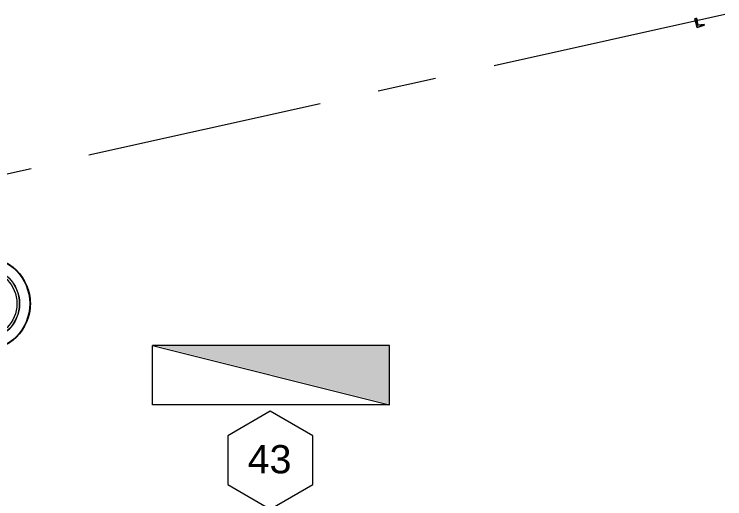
# Model space of a CAD drawing. Header units: inches. Extents: x 0.9 to 36.3, y 0.7 to 23.3.
# Drawn here: x 20.31 to 21.809, y 9.53 to 10.551 of the extents above; entities that cross this region are included whole.
import ezdxf

# ---------------------------------------------------------------- set-up
doc = ezdxf.new("R2010")
doc.units = ezdxf.units.IN
doc.layers.get('0').update_dxf_attribs({"color": 1})
doc.layers.add('CCTV', color=38, linetype='Continuous', lineweight=0)
for name, color, linetype, lineweight, true_color in [('Lights', 7, 'Continuous', 15, 0xff0a0a), ('Numbering Lights', 1, 'Continuous', 15, 0xff0000), ('PDF_Geometry', 7, 'Continuous', 9, 0x777777)]:
    doc.layers.add(name, color=color, linetype=linetype, lineweight=lineweight, true_color=true_color)
doc.styles.get("Standard").update_dxf_attribs({"font": 'arial.ttf'})

# ---------------------------------------------------------------- blocks, each defined once
blk = doc.blocks.new('HD60-TOP')
at = {"lineweight": 0}
for p, q in [((-1.292, 2.238), (-1.286, 2.228)), ((2.584, 0), (2.572, 0)), ((-1.292, -2.238), (-1.286, -2.228))]:
    blk.add_line(p, q, dxfattribs=at)
at = {"lineweight": 0, "flags": 128}
for points in [[(-1.241, 2.267), (-1.235, 2.257, 0.011482), (-1.337, 2.198), (-1.343, 2.208, -0.005759)], [(0.67, 0), (0.67, -1.304, -0.281624), (0.455, -1.655, -0.240543), (-0.455, -1.655, -0.281624), (-0.67, -1.304), (-0.67, 0, -1.000121)], [(2.584, -0.059), (2.572, -0.059, 0.011482), (2.572, 0.059), (2.584, 0.059, -0.005759)], [(-1.343, -2.208), (-1.337, -2.198, 0.011482), (-1.235, -2.257), (-1.241, -2.267, -0.005759)]]:
    blk.add_lwpolyline(points, format="xyb", close=True, dxfattribs=at)
at = {"lineweight": 0}
for radius in [2.572, 2.541, 1.986, 1.974]:
    blk.add_circle((0, 0), radius, dxfattribs=at)
blk.add_circle((0, 0), 1.845)

msp = doc.modelspace()

# ---------------------------------------------------------------- hatches: boundary and pattern name
at = {"layer": 'Lights', "linetype": 'ByBlock', "transparency": 33554559}
msp.add_hatch(color=256, dxfattribs=at).paths.add_polyline_path([(20.6084, 9.8528), (21.1014, 9.7295), (21.1014, 9.8528)])

# ---------------------------------------------------------------- linework, layer by layer
at = {"layer": 'Lights', "linetype": 'ByBlock'}
msp.add_lwpolyline([(21.1014, 9.7278), (20.6014, 9.7278), (20.6014, 9.8528), (21.1014, 9.7278), (21.1014, 9.8528), (20.6014, 9.8528)], dxfattribs=at)
msp.add_lwpolyline([(21.1014, 9.7278), (21.1014, 9.8528), (20.6014, 9.8528)], close=True, dxfattribs=at)
at = {"layer": 'Numbering Lights', "linetype": 'ByBlock', "ltscale": 0.001}
msp.add_lwpolyline([(20.8503, 9.7144), (20.7609, 9.6627), (20.7609, 9.5595), (20.8503, 9.5079), (20.9397, 9.5595), (20.9397, 9.6627)], close=True, dxfattribs=at)
at = {"layer": 'PDF_Geometry', "linetype": 'ByBlock'}
for points in [[(21.3225, 10.4429), (21.8091, 10.5512)], [(21.0775, 10.3896), (21.1991, 10.4162)], [(20.4675, 10.2546), (20.9558, 10.3629)], [(20.2242, 10.1996), (20.3458, 10.2263)]]:
    msp.add_lwpolyline(points, dxfattribs=at)
msp.add_lwpolyline([(21.7658, 10.5296), (21.7524, 10.5279), (21.7491, 10.5429), (21.7458, 10.5412), (21.7508, 10.5229), (21.7658, 10.5279), (21.7658, 10.5296), (21.7658, 10.5279), (21.7508, 10.5229), (21.7458, 10.5412), (21.7491, 10.5429), (21.7524, 10.5279)], close=True, dxfattribs=at)

# ---------------------------------------------------------------- block references
at = {"layer": 'CCTV', "linetype": 'ByBlock', "xscale": 0.03878571050914428, "yscale": 0.03878571050914428, "zscale": 0.03878571050914428}
msp.add_blockref('HD60-TOP', (20.2442, 9.9411), dxfattribs=at)

# ---------------------------------------------------------------- texts
at = {"layer": 'Numbering Lights', "linetype": 'ByBlock', "ltscale": 0.001}
msp.add_text('43', height=0.05956, dxfattribs=at).set_placement((20.8024, 9.5833))

doc.saveas('drawing.dxf')
